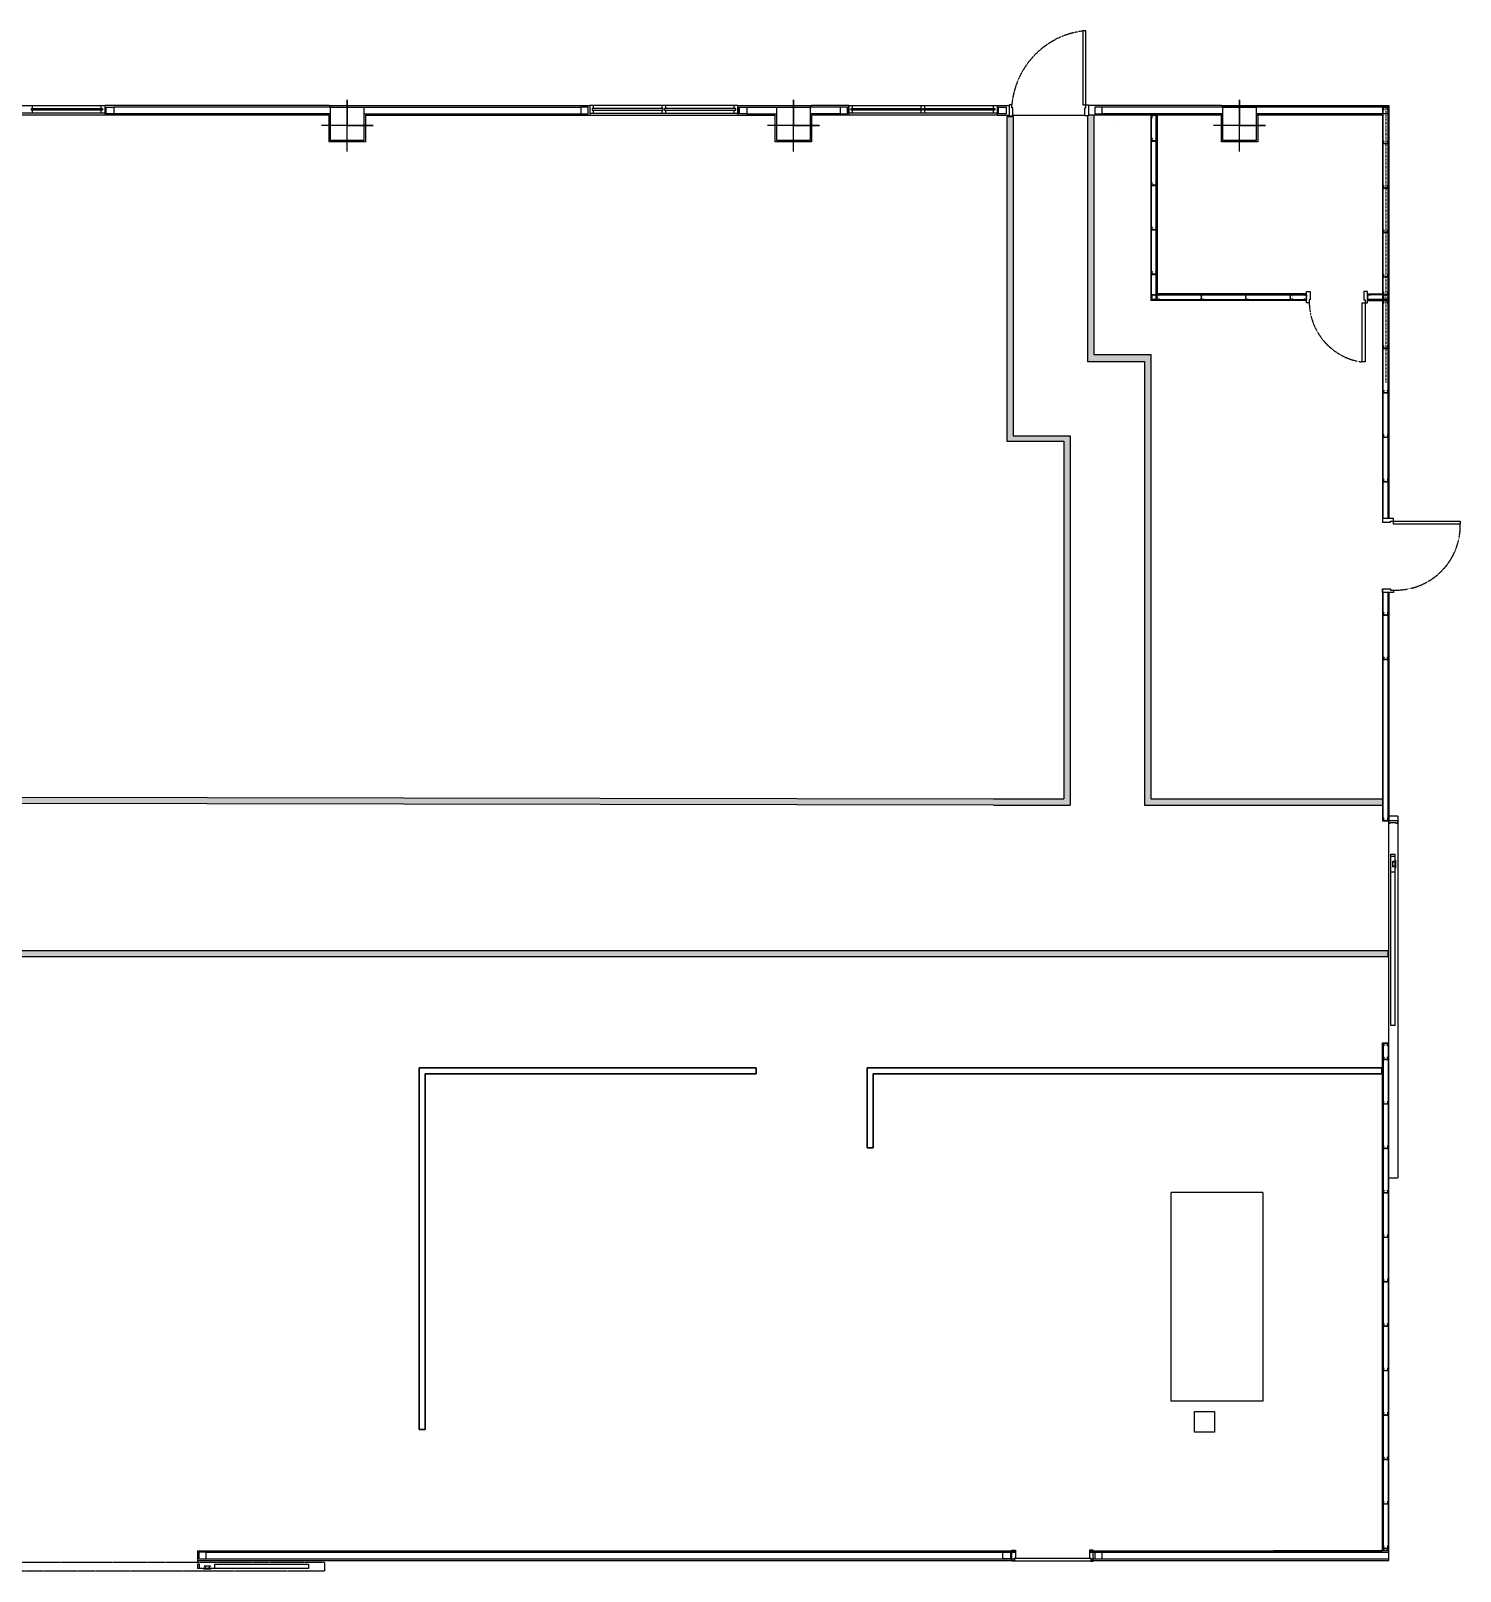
# Model space of a CAD drawing. Header units: inches. Extents: x 1030819 to 1088044, y 14664 to 35779.
# Drawn here: x 1068739 to 1088044, y 14984 to 35779 of the extents above; entities that cross this region are included whole.
import ezdxf

# ---------------------------------------------------------------- set-up
doc = ezdxf.new("R2010")
doc.units = ezdxf.units.IN
doc.header["$MEASUREMENT"] = 0
for name, pattern in [('DASHDOT', [1, 0.5, -0.25, 0, -0.25]), ('DASHED', [0.25, 0.125, -0.125]), ('HIDDEN2', [0.1875, 0.125, -0.0625])]:
    doc.linetypes.add(name, pattern=pattern)
for name, color, linetype in [('CL WALL', 251, 'DASHDOT'), ('COLUMN', 1, 'Continuous'), ('Dry-Wall', 12, 'Continuous'), ('GRID-COLUMN', 210, 'Continuous'), ('LINE8', 8, 'DASHED'), ('Sash-Door', 51, 'Continuous'), ('Sash-Sld', 41, 'Continuous'), ('Wall-In', 11, 'Continuous'), ('Wall-Out', 40, 'Continuous'), ('WINDOW', 5, 'Continuous')]:
    doc.layers.add(name, color=color, linetype=linetype)

# ---------------------------------------------------------------- blocks, each defined once
blk = doc.blocks.new('A$C0B07433A')
at = {"layer": 'GRID-COLUMN'}
blk.add_lwpolyline([(0, -350), (0, 0), (350, 0), (0, 0), (0, 350), (0, 0), (-350, 0)], dxfattribs=at)

msp = doc.modelspace()

# ---------------------------------------------------------------- hatches: boundary and pattern name
at = {"linetype": 'ByBlock', "ltscale": 100}
h = msp.add_hatch(color=0, dxfattribs=at)
h.dxf.hatch_style = 1
h.paths.add_polyline_path([(1083024, 34639), (1083024, 34629), (1083009, 34629), (1083009, 31314), (1083779, 31314), (1083779, 25323), (1086994, 25323), (1086994, 25409), (1083864, 25409), (1083864, 31409), (1083094, 31409), (1083094, 34639)])
h.paths.add_polyline_path([(1082004, 34624), (1081922, 34624), (1081922, 30239), (1082692, 30239), (1082692, 25409), (1081742, 25409), (1055184, 25454), (1055184, 25369), (1081742, 25323), (1082777, 25323), (1082777, 30309), (1082007, 30309), (1082007, 34624)], is_closed=False)
h.paths.add_polyline_path([(1061184, 23279), (1087069, 23279), (1087069, 23364), (1061184, 23364)])

# ---------------------------------------------------------------- linework, layer by layer
at = {"color": 0, "linetype": 'ByBlock', "ltscale": 100}
for p, q in [((1081922, 34624), (1081922, 30239)), ((1081922, 34624), (1082007, 34624)), ((1082004, 34639), (1082974, 34639)), ((1082004, 34629), (1082004, 34624)), ((1082007, 34624), (1082007, 30309)), ((1083009, 34629), (1083009, 31314)), ((1083094, 34639), (1083094, 31409)), ((1083443, 34546), (1083443, 34546)), ((1083094, 31409), (1083864, 31409)), ((1083864, 31409), (1083864, 25409)), ((1083009, 31314), (1083779, 31314)), ((1083779, 31314), (1083779, 25323)), ((1081922, 30239), (1082692, 30239)), ((1082007, 30309), (1082777, 30309)), ((1082692, 30239), (1082692, 25409)), ((1082777, 30309), (1082777, 25323)), ((1081742, 25409), (1082692, 25409)), ((1083864, 25409), (1086994, 25409)), ((1081742, 25323), (1082777, 25323)), ((1083779, 25323), (1086994, 25323)), ((1086994, 25115), (1087082, 25115)), ((1087107, 24427), (1087107, 24662)), ((1087069, 23364), (1087082, 23364)), ((1074749, 15259), (1075849, 15259)), ((1070989, 15129), (1070989, 15104))]:
    msp.add_line(p, q, dxfattribs=at)
at = {"color": 0, "linetype": 'ByBlock', "lineweight": 30, "ltscale": 100}
for p, q in [((1073984, 16898), (1073984, 21779)), ((1073984, 21779), (1078534, 21779)), ((1074064, 21699), (1078534, 21699)), ((1074064, 16898), (1074064, 21699)), ((1078534, 21779), (1078534, 21699)), ((1080034, 21779), (1086984, 21779)), ((1080034, 20699), (1080034, 21779)), ((1086984, 21699), (1080114, 21699)), ((1080114, 21699), (1080114, 20699)), ((1086984, 21779), (1086984, 21699)), ((1073984, 20756), (1073984, 20676)), ((1080114, 20699), (1080034, 20699)), ((1073984, 16898), (1074064, 16898))]:
    msp.add_line(p, q, dxfattribs=at)
at = {"color": 0, "linetype": 'ByBlock', "ltscale": 100}
msp.add_lwpolyline([(1084727, 16859), (1084455, 16859), (1084455, 17140), (1084727, 17140)], close=True, dxfattribs=at)
at = {"layer": 'CL WALL', "color": 0}
msp.add_line((1087038, 34749), (1087038, 31028), dxfattribs=at)
at = {"layer": 'COLUMN', "color": 0}
for points in [[(1072789, 34749), (1073239, 34749), (1073239, 34299), (1072789, 34299)], [(1078814, 34749), (1079264, 34749), (1079264, 34299), (1078814, 34299)], [(1084839, 34749), (1085289, 34749), (1085289, 34299), (1084839, 34299)]]:
    msp.add_lwpolyline(points, close=True, dxfattribs=at)
at = {"layer": 'Dry-Wall', "color": 0}
for p, q in [((1086994, 34749), (1086994, 32138)), ((1087006, 32126), (1087006, 34749)), ((1087070, 32151), (1087070, 34749)), ((1087082, 34769), (1087082, 32050)), ((1083864, 34639), (1083864, 32139)), ((1083876, 32151), (1083876, 34639)), ((1083940, 32215), (1083940, 34639)), ((1083952, 34639), (1083952, 32227)), ((1085970, 32139), (1083864, 32139)), ((1083882, 32151), (1085970, 32151)), ((1083946, 32215), (1085970, 32215)), ((1085970, 32227), (1083952, 32227)), ((1086794, 32227), (1086994, 32227)), ((1087006, 32215), (1086794, 32215)), ((1087070, 32151), (1086794, 32151)), ((1086794, 32139), (1087082, 32139)), ((1086994, 32139), (1086994, 29144)), ((1087006, 29194), (1087006, 32139)), ((1087070, 29194), (1087070, 32139)), ((1087082, 32050), (1087082, 29194)), ((1086994, 28244), (1086994, 25115)), ((1087006, 25115), (1087006, 28194)), ((1087070, 25115), (1087070, 28194)), ((1087082, 28194), (1087082, 25115)), ((1087082, 15129), (1087082, 23194)), ((1086994, 15259), (1086994, 22115)), ((1086994, 22115), (1087082, 22115)), ((1087006, 22115), (1087006, 15259)), ((1087070, 22115), (1087070, 15259))]:
    msp.add_line(p, q, dxfattribs=at)
for points in [[(1087059, 34717), (1087070, 34717), (1087070, 34749), (1087045, 34749), (1087038, 34743), (1087031, 34749), (1087006, 34749), (1087006, 34717), (1087017, 34717), (1087017, 34719), (1087008, 34719), (1087008, 34747), (1087030, 34747), (1087038, 34741), (1087046, 34747), (1087068, 34747), (1087068, 34719), (1087059, 34719)], [(1083887, 34607), (1083876, 34607), (1083876, 34639), (1083901, 34639), (1083908, 34633), (1083915, 34639), (1083940, 34639), (1083940, 34607), (1083929, 34607), (1083929, 34609), (1083938, 34609), (1083938, 34637), (1083916, 34637), (1083908, 34631), (1083900, 34637), (1083878, 34637), (1083878, 34609), (1083887, 34609)], [(1083887, 34323), (1083876, 34323), (1083876, 34291), (1083901, 34291), (1083908, 34296), (1083915, 34291), (1083940, 34291), (1083940, 34323), (1083929, 34323), (1083929, 34321), (1083938, 34321), (1083938, 34293), (1083916, 34293), (1083908, 34299), (1083900, 34293), (1083878, 34293), (1083878, 34321), (1083887, 34321)], [(1087059, 34286), (1087070, 34286), (1087070, 34254), (1087045, 34254), (1087038, 34260), (1087031, 34254), (1087006, 34254), (1087006, 34286), (1087017, 34286), (1087017, 34284), (1087008, 34284), (1087008, 34256), (1087030, 34256), (1087038, 34262), (1087046, 34256), (1087068, 34256), (1087068, 34284), (1087059, 34284)], [(1083887, 33723), (1083876, 33723), (1083876, 33691), (1083901, 33691), (1083908, 33696), (1083915, 33691), (1083940, 33691), (1083940, 33723), (1083929, 33723), (1083929, 33721), (1083938, 33721), (1083938, 33693), (1083916, 33693), (1083908, 33699), (1083900, 33693), (1083878, 33693), (1083878, 33721), (1083887, 33721)], [(1087059, 33686), (1087070, 33686), (1087070, 33654), (1087045, 33654), (1087038, 33660), (1087031, 33654), (1087006, 33654), (1087006, 33686), (1087017, 33686), (1087017, 33684), (1087008, 33684), (1087008, 33656), (1087030, 33656), (1087038, 33662), (1087046, 33656), (1087068, 33656), (1087068, 33684), (1087059, 33684)], [(1083887, 33123), (1083876, 33123), (1083876, 33091), (1083901, 33091), (1083908, 33096), (1083915, 33091), (1083940, 33091), (1083940, 33123), (1083929, 33123), (1083929, 33121), (1083938, 33121), (1083938, 33093), (1083916, 33093), (1083908, 33099), (1083900, 33093), (1083878, 33093), (1083878, 33121), (1083887, 33121)], [(1087059, 33086), (1087070, 33086), (1087070, 33054), (1087045, 33054), (1087038, 33060), (1087031, 33054), (1087006, 33054), (1087006, 33086), (1087017, 33086), (1087017, 33084), (1087008, 33084), (1087008, 33056), (1087030, 33056), (1087038, 33062), (1087046, 33056), (1087068, 33056), (1087068, 33084), (1087059, 33084)], [(1083887, 32523), (1083876, 32523), (1083876, 32491), (1083901, 32491), (1083908, 32496), (1083915, 32491), (1083940, 32491), (1083940, 32523), (1083929, 32523), (1083929, 32521), (1083938, 32521), (1083938, 32493), (1083916, 32493), (1083908, 32499), (1083900, 32493), (1083878, 32493), (1083878, 32521), (1083887, 32521)], [(1087059, 32486), (1087070, 32486), (1087070, 32454), (1087045, 32454), (1087038, 32460), (1087031, 32454), (1087006, 32454), (1087006, 32486), (1087017, 32486), (1087017, 32484), (1087008, 32484), (1087008, 32456), (1087030, 32456), (1087038, 32462), (1087046, 32456), (1087068, 32456), (1087068, 32484), (1087059, 32484)], [(1087059, 32247), (1087070, 32247), (1087070, 32215), (1087045, 32215), (1087038, 32220), (1087031, 32215), (1087006, 32215), (1087006, 32247), (1087017, 32247), (1087017, 32245), (1087008, 32245), (1087008, 32217), (1087030, 32217), (1087038, 32223), (1087046, 32217), (1087068, 32217), (1087068, 32245), (1087059, 32245)], [(1083887, 32183), (1083876, 32183), (1083876, 32215), (1083901, 32215), (1083908, 32209), (1083915, 32215), (1083940, 32215), (1083940, 32183), (1083929, 32183), (1083929, 32185), (1083938, 32185), (1083938, 32213), (1083916, 32213), (1083908, 32207), (1083900, 32213), (1083878, 32213), (1083878, 32185), (1083887, 32185)], [(1083887, 32183), (1083876, 32183), (1083876, 32151), (1083901, 32151), (1083908, 32156), (1083915, 32151), (1083940, 32151), (1083940, 32183), (1083929, 32183), (1083929, 32181), (1083938, 32181), (1083938, 32153), (1083916, 32153), (1083908, 32159), (1083900, 32153), (1083878, 32153), (1083878, 32181), (1083887, 32181)], [(1083978, 32204), (1083978, 32215), (1083946, 32215), (1083946, 32190), (1083951, 32183), (1083946, 32176), (1083946, 32151), (1083978, 32151), (1083978, 32161), (1083976, 32161), (1083976, 32153), (1083948, 32153), (1083948, 32175), (1083954, 32183), (1083948, 32191), (1083948, 32213), (1083976, 32213), (1083976, 32204)], [(1084578, 32204), (1084578, 32215), (1084546, 32215), (1084546, 32190), (1084551, 32183), (1084546, 32176), (1084546, 32151), (1084578, 32151), (1084578, 32161), (1084576, 32161), (1084576, 32153), (1084548, 32153), (1084548, 32175), (1084554, 32183), (1084548, 32191), (1084548, 32213), (1084576, 32213), (1084576, 32204)], [(1085178, 32204), (1085178, 32215), (1085146, 32215), (1085146, 32190), (1085151, 32183), (1085146, 32176), (1085146, 32151), (1085178, 32151), (1085178, 32161), (1085176, 32161), (1085176, 32153), (1085148, 32153), (1085148, 32175), (1085154, 32183), (1085148, 32191), (1085148, 32213), (1085176, 32213), (1085176, 32204)], [(1085778, 32204), (1085778, 32215), (1085746, 32215), (1085746, 32190), (1085751, 32183), (1085746, 32176), (1085746, 32151), (1085778, 32151), (1085778, 32161), (1085776, 32161), (1085776, 32153), (1085748, 32153), (1085748, 32175), (1085754, 32183), (1085748, 32191), (1085748, 32213), (1085776, 32213), (1085776, 32204)], [(1085938, 32204), (1085938, 32215), (1085970, 32215), (1085970, 32190), (1085965, 32183), (1085970, 32176), (1085970, 32151), (1085938, 32151), (1085938, 32161), (1085940, 32161), (1085940, 32153), (1085968, 32153), (1085968, 32175), (1085962, 32183), (1085968, 32191), (1085968, 32213), (1085940, 32213), (1085940, 32204)], [(1086826, 32204), (1086826, 32215), (1086794, 32215), (1086794, 32190), (1086799, 32183), (1086794, 32176), (1086794, 32151), (1086826, 32151), (1086826, 32161), (1086824, 32161), (1086824, 32153), (1086796, 32153), (1086796, 32175), (1086802, 32183), (1086796, 32191), (1086796, 32213), (1086824, 32213), (1086824, 32204)], [(1087038, 32161), (1087038, 32151), (1087006, 32151), (1087006, 32176), (1087011, 32183), (1087006, 32190), (1087006, 32215), (1087038, 32215), (1087038, 32204), (1087036, 32204), (1087036, 32213), (1087008, 32213), (1087008, 32191), (1087014, 32183), (1087008, 32175), (1087008, 32153), (1087036, 32153), (1087036, 32161)], [(1087059, 32107), (1087070, 32107), (1087070, 32139), (1087045, 32139), (1087038, 32133), (1087031, 32139), (1087006, 32139), (1087006, 32107), (1087017, 32107), (1087017, 32109), (1087008, 32109), (1087008, 32137), (1087030, 32137), (1087038, 32131), (1087046, 32137), (1087068, 32137), (1087068, 32109), (1087059, 32109)], [(1087038, 32161), (1087038, 32151), (1087070, 32151), (1087070, 32176), (1087065, 32183), (1087070, 32190), (1087070, 32215), (1087038, 32215), (1087038, 32204), (1087040, 32204), (1087040, 32213), (1087068, 32213), (1087068, 32191), (1087062, 32183), (1087068, 32175), (1087068, 32153), (1087040, 32153), (1087040, 32161)], [(1087059, 31522), (1087070, 31522), (1087070, 31490), (1087045, 31490), (1087038, 31496), (1087031, 31490), (1087006, 31490), (1087006, 31522), (1087017, 31522), (1087017, 31520), (1087008, 31520), (1087008, 31492), (1087030, 31492), (1087038, 31498), (1087046, 31492), (1087068, 31492), (1087068, 31520), (1087059, 31520)], [(1087059, 30922), (1087070, 30922), (1087070, 30890), (1087045, 30890), (1087038, 30896), (1087031, 30890), (1087006, 30890), (1087006, 30922), (1087017, 30922), (1087017, 30920), (1087008, 30920), (1087008, 30892), (1087030, 30892), (1087038, 30898), (1087046, 30892), (1087068, 30892), (1087068, 30920), (1087059, 30920)], [(1087059, 30322), (1087070, 30322), (1087070, 30290), (1087045, 30290), (1087038, 30296), (1087031, 30290), (1087006, 30290), (1087006, 30322), (1087017, 30322), (1087017, 30320), (1087008, 30320), (1087008, 30292), (1087030, 30292), (1087038, 30298), (1087046, 30292), (1087068, 30292), (1087068, 30320), (1087059, 30320)], [(1087059, 29722), (1087070, 29722), (1087070, 29690), (1087045, 29690), (1087038, 29696), (1087031, 29690), (1087006, 29690), (1087006, 29722), (1087017, 29722), (1087017, 29720), (1087008, 29720), (1087008, 29692), (1087030, 29692), (1087038, 29698), (1087046, 29692), (1087068, 29692), (1087068, 29720), (1087059, 29720)], [(1087059, 27922), (1087070, 27922), (1087070, 27890), (1087045, 27890), (1087038, 27896), (1087031, 27890), (1087006, 27890), (1087006, 27922), (1087017, 27922), (1087017, 27920), (1087008, 27920), (1087008, 27892), (1087030, 27892), (1087038, 27898), (1087046, 27892), (1087068, 27892), (1087068, 27920), (1087059, 27920)], [(1087059, 27322), (1087070, 27322), (1087070, 27290), (1087045, 27290), (1087038, 27296), (1087031, 27290), (1087006, 27290), (1087006, 27322), (1087017, 27322), (1087017, 27320), (1087008, 27320), (1087008, 27292), (1087030, 27292), (1087038, 27298), (1087046, 27292), (1087068, 27292), (1087068, 27320), (1087059, 27320)], [(1087059, 25147), (1087070, 25147), (1087070, 25115), (1087045, 25115), (1087038, 25121), (1087031, 25115), (1087006, 25115), (1087006, 25147), (1087017, 25147), (1087017, 25145), (1087008, 25145), (1087008, 25117), (1087030, 25117), (1087038, 25123), (1087046, 25117), (1087068, 25117), (1087068, 25145), (1087059, 25145)], [(1087017, 22077), (1087006, 22077), (1087006, 22109), (1087031, 22109), (1087038, 22104), (1087045, 22109), (1087070, 22109), (1087070, 22077), (1087059, 22077), (1087059, 22079), (1087068, 22079), (1087068, 22107), (1087046, 22107), (1087038, 22101), (1087030, 22107), (1087008, 22107), (1087008, 22079), (1087017, 22079)], [(1087059, 21922), (1087070, 21922), (1087070, 21890), (1087045, 21890), (1087038, 21896), (1087031, 21890), (1087006, 21890), (1087006, 21922), (1087017, 21922), (1087017, 21920), (1087008, 21920), (1087008, 21892), (1087030, 21892), (1087038, 21898), (1087046, 21892), (1087068, 21892), (1087068, 21920), (1087059, 21920)], [(1087059, 21322), (1087070, 21322), (1087070, 21290), (1087045, 21290), (1087038, 21296), (1087031, 21290), (1087006, 21290), (1087006, 21322), (1087017, 21322), (1087017, 21320), (1087008, 21320), (1087008, 21292), (1087030, 21292), (1087038, 21298), (1087046, 21292), (1087068, 21292), (1087068, 21320), (1087059, 21320)], [(1087059, 20722), (1087070, 20722), (1087070, 20690), (1087045, 20690), (1087038, 20696), (1087031, 20690), (1087006, 20690), (1087006, 20722), (1087017, 20722), (1087017, 20720), (1087008, 20720), (1087008, 20692), (1087030, 20692), (1087038, 20698), (1087046, 20692), (1087068, 20692), (1087068, 20720), (1087059, 20720)], [(1087059, 20122), (1087070, 20122), (1087070, 20090), (1087045, 20090), (1087038, 20096), (1087031, 20090), (1087006, 20090), (1087006, 20122), (1087017, 20122), (1087017, 20120), (1087008, 20120), (1087008, 20092), (1087030, 20092), (1087038, 20098), (1087046, 20092), (1087068, 20092), (1087068, 20120), (1087059, 20120)], [(1087059, 19522), (1087070, 19522), (1087070, 19490), (1087045, 19490), (1087038, 19496), (1087031, 19490), (1087006, 19490), (1087006, 19522), (1087017, 19522), (1087017, 19520), (1087008, 19520), (1087008, 19492), (1087030, 19492), (1087038, 19498), (1087046, 19492), (1087068, 19492), (1087068, 19520), (1087059, 19520)], [(1087059, 18922), (1087070, 18922), (1087070, 18890), (1087045, 18890), (1087038, 18896), (1087031, 18890), (1087006, 18890), (1087006, 18922), (1087017, 18922), (1087017, 18920), (1087008, 18920), (1087008, 18892), (1087030, 18892), (1087038, 18898), (1087046, 18892), (1087068, 18892), (1087068, 18920), (1087059, 18920)], [(1087059, 18322), (1087070, 18322), (1087070, 18290), (1087045, 18290), (1087038, 18296), (1087031, 18290), (1087006, 18290), (1087006, 18322), (1087017, 18322), (1087017, 18320), (1087008, 18320), (1087008, 18292), (1087030, 18292), (1087038, 18298), (1087046, 18292), (1087068, 18292), (1087068, 18320), (1087059, 18320)], [(1087059, 17722), (1087070, 17722), (1087070, 17690), (1087045, 17690), (1087038, 17696), (1087031, 17690), (1087006, 17690), (1087006, 17722), (1087017, 17722), (1087017, 17720), (1087008, 17720), (1087008, 17692), (1087030, 17692), (1087038, 17698), (1087046, 17692), (1087068, 17692), (1087068, 17720), (1087059, 17720)], [(1087059, 17122), (1087070, 17122), (1087070, 17090), (1087045, 17090), (1087038, 17096), (1087031, 17090), (1087006, 17090), (1087006, 17122), (1087017, 17122), (1087017, 17120), (1087008, 17120), (1087008, 17092), (1087030, 17092), (1087038, 17098), (1087046, 17092), (1087068, 17092), (1087068, 17120), (1087059, 17120)], [(1087059, 16522), (1087070, 16522), (1087070, 16490), (1087045, 16490), (1087038, 16496), (1087031, 16490), (1087006, 16490), (1087006, 16522), (1087017, 16522), (1087017, 16520), (1087008, 16520), (1087008, 16492), (1087030, 16492), (1087038, 16498), (1087046, 16492), (1087068, 16492), (1087068, 16520), (1087059, 16520)], [(1087059, 15922), (1087070, 15922), (1087070, 15890), (1087045, 15890), (1087038, 15896), (1087031, 15890), (1087006, 15890), (1087006, 15922), (1087017, 15922), (1087017, 15920), (1087008, 15920), (1087008, 15892), (1087030, 15892), (1087038, 15898), (1087046, 15892), (1087068, 15892), (1087068, 15920), (1087059, 15920)], [(1087059, 15322), (1087070, 15322), (1087070, 15290), (1087045, 15290), (1087038, 15296), (1087031, 15290), (1087006, 15290), (1087006, 15322), (1087017, 15322), (1087017, 15320), (1087008, 15320), (1087008, 15292), (1087030, 15292), (1087038, 15298), (1087046, 15292), (1087068, 15292), (1087068, 15320), (1087059, 15320)], [(1087059, 15291), (1087070, 15291), (1087070, 15259), (1087045, 15259), (1087038, 15264), (1087031, 15259), (1087006, 15259), (1087006, 15291), (1087017, 15291), (1087017, 15289), (1087008, 15289), (1087008, 15261), (1087030, 15261), (1087038, 15267), (1087046, 15261), (1087068, 15261), (1087068, 15289), (1087059, 15289)]]:
    msp.add_lwpolyline(points, close=True, dxfattribs=at)
at = {"layer": 'LINE8', "color": 0, "linetype": 'Continuous'}
for p, q in [((1084139, 17280), (1084139, 20094)), ((1085379, 20094), (1084139, 20094)), ((1085379, 20094), (1085379, 17280)), ((1085379, 17280), (1084139, 17280))]:
    msp.add_line(p, q, dxfattribs=at)
at = {"layer": 'LINE8', "color": 0, "linetype": 'ByBlock'}
for p, q in [((1086994, 15709), (1086994, 15259)), ((1087070, 15709), (1087070, 15259)), ((1075849, 15259), (1077319, 15259)), ((1078993, 15259), (1080963, 15259)), ((1084054, 15259), (1085524, 15259)), ((1086994, 15259), (1085524, 15259))]:
    msp.add_line(p, q, dxfattribs=at)
msp.add_lwpolyline([(1081742, 25323), (1055184, 25369), (1055184, 25454), (1081742, 25409)], dxfattribs=at)
msp.add_lwpolyline([(1061184, 23364), (1087069, 23364), (1087069, 23279), (1061184, 23279)], close=True, dxfattribs=at)
at = {"layer": 'Sash-Door', "color": 0}
for points in [[(1082989, 34779), (1082989, 35779), (1082949, 35779), (1082949, 34779)], [(1069759, 34749), (1069859, 34749), (1069859, 34659), (1069759, 34659)], [(1076269, 34749), (1076169, 34749), (1076169, 34659), (1076269, 34659)], [(1081809, 34749), (1081914, 34749), (1081914, 34659), (1081809, 34659)], [(1083209, 34749), (1083109, 34749), (1083109, 34659), (1083209, 34659)], [(1086759, 32108), (1086759, 31308), (1086719, 31308), (1086719, 32108)], [(1087144, 29159), (1088044, 29159), (1088044, 29119), (1087144, 29119)], [(1071009, 15149), (1071109, 15149), (1071109, 15239), (1071009, 15239)], [(1081869, 15239), (1081969, 15239), (1081969, 15149), (1081869, 15149)], [(1083209, 15239), (1083109, 15239), (1083109, 15149), (1083209, 15149)], [(1083054, 15119), (1082024, 15119), (1082024, 15159), (1083054, 15159)]]:
    msp.add_lwpolyline(points, close=True, dxfattribs=at)
for points in [[(1081954, 34779), (1081954, 34629), (1082004, 34629), (1082004, 34739), (1081989, 34739), (1081989, 34779), (1081954, 34779)], [(1083024, 34779), (1083024, 34629), (1082974, 34629), (1082974, 34739), (1082989, 34739), (1082989, 34779), (1083024, 34779)], [(1085970, 32108), (1085970, 32258), (1086020, 32258), (1086020, 32148), (1086005, 32148), (1086005, 32108), (1085970, 32108)], [(1086794, 32108), (1086794, 32258), (1086744, 32258), (1086744, 32148), (1086759, 32148), (1086759, 32108), (1086794, 32108)], [(1087144, 29194), (1086994, 29194), (1086994, 29144), (1087104, 29144), (1087104, 29159), (1087144, 29159), (1087144, 29194)], [(1087144, 28194), (1086994, 28194), (1086994, 28244), (1087104, 28244), (1087104, 28229), (1087144, 28229), (1087144, 28194)], [(1081989, 15119), (1081989, 15269), (1082039, 15269), (1082039, 15159), (1082024, 15159), (1082024, 15119), (1081989, 15119)], [(1083089, 15119), (1083089, 15269), (1083039, 15269), (1083039, 15159), (1083054, 15159), (1083054, 15119), (1083089, 15119)]]:
    msp.add_lwpolyline(points, dxfattribs=at)
at = {"layer": 'Sash-Door', "color": 0, "linetype": 'HIDDEN2', "ltscale": 1.5}
for centre, radius, start, end in [((1083085, 34684), 1100, 95.5284, 175.0474), ((1086832, 32127), 827, 181.3401, 262.1578), ((1087175, 29098), 870, 267.9909, 1.3689)]:
    msp.add_arc(centre, radius, start, end, dxfattribs=at)
at = {"layer": 'Sash-Sld', "color": 0, "linetype": 'HIDDEN2', "ltscale": 0.1}
for p, q in [((1087082, 22137), (1087082, 25183)), ((1087082, 25183), (1087202, 25183)), ((1087202, 25183), (1087202, 20290)), ((1087202, 20290), (1087082, 20290))]:
    msp.add_line(p, q, dxfattribs=at)
at = {"layer": 'Sash-Sld', "color": 0}
for p, q in [((1087107, 24662), (1087167, 24662)), ((1087167, 24632), (1087107, 24632)), ((1087157, 24550), (1087136, 24571)), ((1087136, 24486), (1087136, 24571)), ((1087157, 24550), (1087157, 24546)), ((1087167, 24546), (1087157, 24546)), ((1087167, 22352), (1087167, 24662)), ((1087170, 24581), (1087167, 24581)), ((1087167, 24581), (1087167, 24476)), ((1087170, 24581), (1087170, 24476)), ((1087107, 24427), (1087167, 24427)), ((1087107, 22352), (1087107, 24427)), ((1087157, 24507), (1087136, 24486)), ((1087167, 24511), (1087157, 24511)), ((1087157, 24511), (1087157, 24507)), ((1087170, 24476), (1087167, 24476)), ((1087167, 22352), (1087107, 22352)), ((1071019, 15079), (1070989, 15079)), ((1070989, 15079), (1070989, 15019)), ((1071019, 15019), (1071019, 15079)), ((1071070, 15019), (1071175, 15019)), ((1071070, 15016), (1071070, 15019)), ((1071070, 15016), (1071175, 15016)), ((1071165, 15050), (1071080, 15050)), ((1071101, 15029), (1071080, 15050)), ((1071101, 15029), (1071105, 15029)), ((1071105, 15019), (1071105, 15029)), ((1071140, 15029), (1071144, 15029)), ((1071140, 15019), (1071140, 15029)), ((1071144, 15029), (1071165, 15050)), ((1071175, 15016), (1071175, 15019))]:
    msp.add_line(p, q, dxfattribs=at)
msp.add_lwpolyline([(1087082, 25115), (1087082, 25083), (1087099, 25083), (1087099, 25091), (1087176, 25091), (1087176, 25083), (1087202, 25083), (1087202, 25115)], close=True, dxfattribs=at)
at = {"layer": 'Sash-Sld', "color": 0, "linetype": 'HIDDEN2', "ltscale": 0.1}
msp.add_lwpolyline([(1066274, 14984), (1066274, 15104), (1072704, 15104), (1072704, 14984), (1066274, 14984)], dxfattribs=at)
at = {"layer": 'Sash-Sld', "color": 0}
msp.add_lwpolyline([(1071224, 15019), (1071224, 15079), (1072489, 15079), (1072489, 15019), (1070989, 15019)], dxfattribs=at)
at = {"layer": 'Wall-In', "color": 0}
for p, q in [((1078409, 34749), (1078814, 34749)), ((1079669, 34749), (1079264, 34749)), ((1078409, 34659), (1078814, 34659)), ((1079669, 34659), (1079264, 34659))]:
    msp.add_line(p, q, dxfattribs=at)
for points in [[(1072789, 34749), (1069859, 34749)], [(1073239, 34749), (1076169, 34749)], [(1087082, 34749), (1083209, 34749)], [(1072789, 34659), (1069859, 34659)], [(1073239, 34659), (1076169, 34659)], [(1084839, 34659), (1083209, 34659)], [(1087082, 34659), (1085289, 34659)], [(1071109, 15239), (1082039, 15239)], [(1083039, 15239), (1087082, 15239)], [(1071109, 15149), (1082024, 15149)], [(1083054, 15149), (1087082, 15149)]]:
    msp.add_lwpolyline(points, dxfattribs=at)
at = {"layer": 'Wall-Out', "color": 0}
for p, q in [((1069739, 34769), (1069739, 34639)), ((1076289, 34769), (1076289, 34639)), ((1078289, 34769), (1078289, 34639)), ((1078289, 34769), (1078794, 34769)), ((1079789, 34769), (1079284, 34769)), ((1079789, 34769), (1079789, 34639)), ((1081789, 34769), (1081789, 34639)), ((1078289, 34639), (1078794, 34639)), ((1079789, 34639), (1079284, 34639)), ((1070989, 15259), (1070989, 15129))]:
    msp.add_line(p, q, dxfattribs=at)
for points in [[(1072769, 34769), (1069739, 34769)], [(1072769, 34769), (1073259, 34769)], [(1073259, 34769), (1076289, 34769)], [(1078794, 34769), (1079284, 34769)], [(1081789, 34769), (1081954, 34769)], [(1084819, 34769), (1083024, 34769)], [(1084819, 34769), (1087082, 34769)], [(1072769, 34639), (1069739, 34639)], [(1073259, 34639), (1073259, 34279), (1072769, 34279), (1072769, 34639)], [(1073259, 34639), (1076289, 34639)], [(1079284, 34639), (1079284, 34279), (1078794, 34279), (1078794, 34639)], [(1081789, 34639), (1081954, 34639)], [(1084839, 34639), (1083024, 34639)], [(1085309, 34639), (1085309, 34279), (1084819, 34279), (1084819, 34639)], [(1086994, 34639), (1085289, 34639)], [(1070989, 15259), (1082039, 15259)], [(1083039, 15259), (1086994, 15259)], [(1070989, 15129), (1082024, 15129)], [(1083054, 15129), (1087082, 15129)]]:
    msp.add_lwpolyline(points, dxfattribs=at)
at = {"layer": 'WINDOW', "color": 0}
for p, q in [((1068764, 34729), (1068764, 34769)), ((1069689, 34729), (1069689, 34769)), ((1076339, 34729), (1076339, 34769)), ((1077264, 34729), (1077264, 34769)), ((1077314, 34729), (1077314, 34769)), ((1078239, 34729), (1078239, 34769)), ((1079839, 34729), (1079839, 34769)), ((1080764, 34729), (1080764, 34769)), ((1080814, 34729), (1080814, 34769)), ((1081739, 34729), (1081739, 34769)), ((1069739, 34639), (1067739, 34639)), ((1068764, 34669), (1068764, 34709)), ((1069689, 34669), (1069689, 34709)), ((1076289, 34639), (1078289, 34639)), ((1076339, 34669), (1076339, 34709)), ((1077264, 34669), (1077264, 34709)), ((1077314, 34669), (1077314, 34709)), ((1078239, 34669), (1078239, 34709)), ((1081789, 34639), (1079789, 34639)), ((1079839, 34669), (1079839, 34709)), ((1080764, 34669), (1080764, 34709)), ((1080814, 34669), (1080814, 34709)), ((1081739, 34669), (1081739, 34709))]:
    msp.add_line(p, q, dxfattribs=at)
for points in [[(1069739, 34669), (1067739, 34669), (1067739, 34769), (1069739, 34769)], [(1068749, 34729), (1069709, 34729), (1069709, 34709), (1068749, 34709)], [(1076289, 34669), (1078289, 34669), (1078289, 34769), (1076289, 34769)], [(1077279, 34729), (1076319, 34729), (1076319, 34709), (1077279, 34709)], [(1078259, 34729), (1077299, 34729), (1077299, 34709), (1078259, 34709)], [(1078409, 34659), (1078309, 34659), (1078309, 34749), (1078409, 34749)], [(1079669, 34659), (1079769, 34659), (1079769, 34749), (1079669, 34749)], [(1081789, 34669), (1079789, 34669), (1079789, 34769), (1081789, 34769)], [(1079819, 34729), (1080779, 34729), (1080779, 34709), (1079819, 34709)], [(1080799, 34729), (1081759, 34729), (1081759, 34709), (1080799, 34709)]]:
    msp.add_lwpolyline(points, close=True, dxfattribs=at)

# ---------------------------------------------------------------- block references
at = {"layer": 'GRID-COLUMN', "color": 0}
for p in [(1073014, 34499), (1073014, 34499), (1079039, 34499), (1085064, 34499)]:
    msp.add_blockref('A$C0B07433A', p, dxfattribs=at)

doc.saveas('drawing.dxf')
